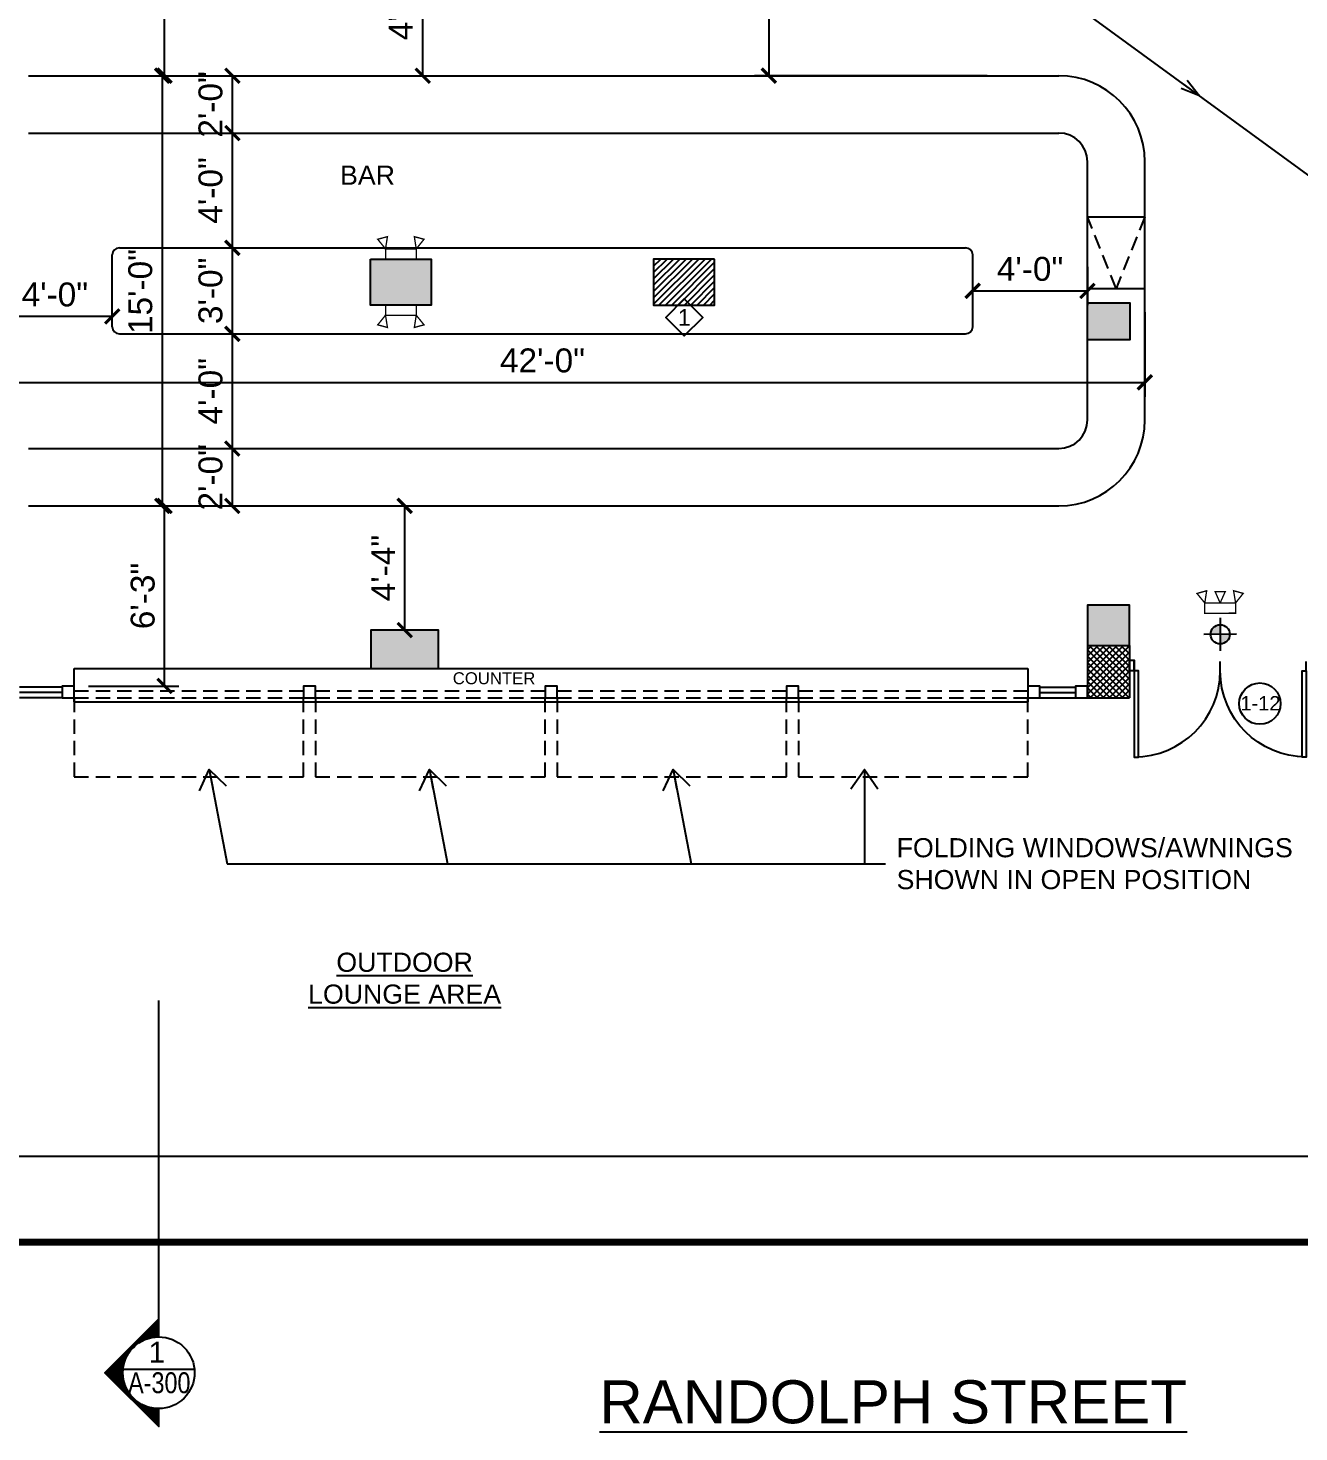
# Model space of a CAD drawing. Header units: inches. Extents: x -5252 to 14398, y -1665 to 9844.
# Drawn here: x -2378 to -1846, y 433 to 1020 of the extents above; entities that cross this region are included whole.
import ezdxf
from ezdxf.enums import TextEntityAlignment as Align

# ---------------------------------------------------------------- set-up
doc = ezdxf.new("R2010")
doc.units = ezdxf.units.IN
doc.header["$LTSCALE"] = 48
doc.header["$MEASUREMENT"] = 0
for name, pattern in [('CENTER', [2, 1.25, -0.25, 0.25, -0.25]), ('HIDDEN2', [0.1875, 0.125, -0.0625]), ('PHANTOM', [2.5, 1.25, -0.25, 0.25, -0.25, 0.25, -0.25])]:
    doc.linetypes.add(name, pattern=pattern)
for name, color, linetype in [('A-Door', 151, 'Continuous'), ('A-Sect-Mcut', 1, 'Continuous'), ('Counter', 1, 'Continuous'), ('Dimensions', 5, 'Continuous'), ('door symbol', 91, 'Continuous'), ('E-5', 5, 'Continuous'), ('EXIT-SIGNS', 1, 'Continuous'), ('Hatch', 9, 'Continuous'), ('PA-EMERGENCY-LIGHTS', 1, 'Continuous'), ('PROPERTY LINE', 2, 'PHANTOM'), ('SPACE-AREA', 3, 'Continuous'), ('TEXT', 1, 'Continuous'), ('Wall-Exist', 6, 'Continuous'), ('Wall-New', 2, 'Continuous'), ('Wall-Type', 231, 'Continuous')]:
    doc.layers.add(name, color=color, linetype=linetype)
doc.layers.add('PA-PATH', color=4, linetype='CENTER', lineweight=35)
doc.styles.add('DIMTEXT', font='arial.ttf')
doc.styles.get("Standard").update_dxf_attribs({"font": 'arial.ttf'})
doc.styles.add('STYLUSBT', font='stylu.ttf')
doc.styles.add('SWA-STND', font='arial.ttf')
doc.linetypes.add('FENCE', pattern='A,0.5,-0.1,["X",Standard,S=0.1,R=0,X=-0.035,Y=-0.05],-0.1', length=0.7)
doc.dimstyles.new('PA-DIM', dxfattribs={"dimtxt": 5, "dimasz": 5, "dimexe": 3, "dimexo": 0, "dimgap": 1, "dimtad": 1, "dimdec": 0, "dimzin": 3, "dimdsep": 46, "dimlunit": 4, "dimtxsty": 'STYLUSBT', "dimblk": 'ARCHTICK', "dimcen": 0.09, "dimclrd": 256, "dimclre": 256, "dimclrt": 1, "dimadec": 0, "dimazin": 0, "dimtfac": 1, "dimtdec": 0, "dimtix": 1, "dimtmove": 1, "dimatfit": 3, "dimldrblk": 'OPEN90', "dimfxl": 1, "dimfrac": 1, "dimtolj": 1, "dimtzin": 0, "dimarcsym": 0})
doc.dimstyles.new('SWA-48', dxfattribs={"dimscale": 0, "dimtxt": 10, "dimasz": 6, "dimexe": 6, "dimexo": 6, "dimgap": 4, "dimtad": 1, "dimdec": 0, "dimzin": 3, "dimdsep": 46, "dimlunit": 4, "dimtxsty": 'SWA-STND', "dimblk": 'ARCHTICK', "dimcen": 6, "dimclrd": 5, "dimclre": 5, "dimclrt": 1, "dimadec": 0, "dimazin": 0, "dimtfac": 1, "dimtdec": 0, "dimtix": 1, "dimtofl": 0, "dimtmove": 2, "dimatfit": 3, "dimfxl": 1, "dimtolj": 1, "dimtzin": 0, "dimlwd": -1, "dimlwe": -1, "dimarcsym": 0})

# ---------------------------------------------------------------- blocks, each defined once
blk = doc.blocks.new('_ArchTick')
at = {"color": 0, "linetype": 'ByBlock', "const_width": 0.219}
blk.add_lwpolyline([(-0.5, -0.5), (0.5, 0.5)], dxfattribs=at)
blk = doc.blocks.new('*D5122')
at = {"layer": 'Defpoints', "color": 0, "transparency": 16777216}
for p in [(-2326.78, 1729.92), (-2320.46, 1729.92), (-2374.65, 999.94)]:
    blk.add_point(p, dxfattribs=at)
at = {"layer": 'Dimensions', "color": 5, "transparency": 16777216}
for p, q in [((-2320.78, 1729.92), (-2314.46, 1729.92)), ((-2320.46, 999.94), (-2320.46, 1729.92)), ((-2368.65, 999.94), (-2314.46, 999.94))]:
    blk.add_line(p, q, dxfattribs=at)
at = {"layer": 'Dimensions', "color": 5, "transparency": 16777216, "xscale": 6, "yscale": 6, "zscale": 6}
for p, rotation in [((-2320.46, 1729.92), 90), ((-2320.46, 999.94), 270)]:
    blk.add_blockref('_ArchTick', p, dxfattribs=dict(at, rotation=rotation))
at = {"layer": 'Dimensions', "color": 1, "transparency": 16777216, "insert": (-2329.57, 1364.93), "char_height": 10, "attachment_point": 5, "rotation": 90}
blk.add_mtext('\\A1;60\'-10"', dxfattribs=at)
blk = doc.blocks.new('*D5168')
at = {"layer": 'Defpoints', "color": 0, "transparency": 16777216}
for p in [(-2091.65, 1589.92), (-2067.65, 999.94), (-1970.36, 999.94)]:
    blk.add_point(p, dxfattribs=at)
at = {"layer": 'Dimensions', "color": 5, "transparency": 16777216}
for p, q in [((-2085.65, 1589.92), (-2061.65, 1589.92)), ((-2067.65, 1589.92), (-2067.65, 999.94)), ((-1976.36, 999.94), (-2073.65, 999.94))]:
    blk.add_line(p, q, dxfattribs=at)
at = {"layer": 'Dimensions', "color": 5, "transparency": 16777216, "xscale": 6, "yscale": 6, "zscale": 6}
for p, rotation in [((-2067.65, 1589.92), 90), ((-2067.65, 999.94), 270)]:
    blk.add_blockref('_ArchTick', p, dxfattribs=dict(at, rotation=rotation))
at = {"layer": 'Dimensions', "color": 1, "transparency": 16777216, "insert": (-2076.75, 1294.93), "char_height": 10, "attachment_point": 5, "rotation": 90}
blk.add_mtext('\\A1;49\'-2"', dxfattribs=at)
blk = doc.blocks.new('*D5145')
at = {"layer": 'Defpoints', "color": 0, "transparency": 16777216}
for p in [(-2320.46, 819.94), (-2320.46, 819.94), (-2358.27, 744.6)]:
    blk.add_point(p, dxfattribs=at)
at = {"layer": 'Dimensions', "color": 5, "transparency": 16777216}
for p, q in [((-2320.46, 744.6), (-2320.46, 819.94)), ((-2352.27, 744.6), (-2314.46, 744.6))]:
    blk.add_line(p, q, dxfattribs=at)
at = {"layer": 'Dimensions', "color": 5, "transparency": 16777216, "xscale": 6, "yscale": 6, "zscale": 6}
for p, rotation in [((-2320.46, 819.94), 90), ((-2320.46, 744.6), 270)]:
    blk.add_blockref('_ArchTick', p, dxfattribs=dict(at, rotation=rotation))
at = {"layer": 'Dimensions', "color": 1, "transparency": 16777216, "insert": (-2329.57, 782.27), "char_height": 10, "attachment_point": 5, "rotation": 90}
blk.add_mtext('\\A1;6\'-3"', dxfattribs=at)
blk = doc.blocks.new('*D5146')
at = {"layer": 'Defpoints', "color": 0, "transparency": 16777216}
for p in [(-2292.11, 843.94), (-2292.11, 843.94), (-2292.11, 819.94)]:
    blk.add_point(p, dxfattribs=at)
at = {"layer": 'Dimensions', "color": 5, "transparency": 16777216}
blk.add_line((-2292.11, 819.94), (-2292.11, 843.94), dxfattribs=at)
at = {"layer": 'Dimensions', "color": 5, "transparency": 16777216, "xscale": 6, "yscale": 6, "zscale": 6}
for p, rotation in [((-2292.11, 843.94), 90), ((-2292.11, 819.94), 270)]:
    blk.add_blockref('_ArchTick', p, dxfattribs=dict(at, rotation=rotation))
at = {"layer": 'Dimensions', "color": 1, "transparency": 16777216, "insert": (-2301.21, 831.94), "char_height": 10, "attachment_point": 5, "rotation": 90, "style": 'SWA-STND'}
blk.add_mtext('\\A1;2\'-0"', dxfattribs=at)
blk = doc.blocks.new('*D5147')
at = {"layer": 'Defpoints', "color": 0, "transparency": 16777216}
for p in [(-2292.11, 891.94), (-2292.11, 891.94), (-2292.11, 843.94)]:
    blk.add_point(p, dxfattribs=at)
at = {"layer": 'Dimensions', "color": 5, "transparency": 16777216}
blk.add_line((-2292.11, 843.94), (-2292.11, 891.94), dxfattribs=at)
at = {"layer": 'Dimensions', "color": 5, "transparency": 16777216, "xscale": 6, "yscale": 6, "zscale": 6}
for p, rotation in [((-2292.11, 891.94), 90), ((-2292.11, 843.94), 270)]:
    blk.add_blockref('_ArchTick', p, dxfattribs=dict(at, rotation=rotation))
at = {"layer": 'Dimensions', "color": 1, "transparency": 16777216, "insert": (-2301.21, 867.94), "char_height": 10, "attachment_point": 5, "rotation": 90, "style": 'SWA-STND'}
blk.add_mtext('\\A1;4\'-0"', dxfattribs=at)
blk = doc.blocks.new('*D5148')
at = {"layer": 'Defpoints', "color": 0, "transparency": 16777216}
for p in [(-2292.11, 927.94), (-2292.11, 927.94), (-2292.11, 891.94)]:
    blk.add_point(p, dxfattribs=at)
at = {"layer": 'Dimensions', "color": 5, "transparency": 16777216}
blk.add_line((-2292.11, 891.94), (-2292.11, 927.94), dxfattribs=at)
at = {"layer": 'Dimensions', "color": 5, "transparency": 16777216, "xscale": 6, "yscale": 6, "zscale": 6}
for p, rotation in [((-2292.11, 927.94), 90), ((-2292.11, 891.94), 270)]:
    blk.add_blockref('_ArchTick', p, dxfattribs=dict(at, rotation=rotation))
at = {"layer": 'Dimensions', "color": 1, "transparency": 16777216, "insert": (-2301.22, 909.94), "char_height": 10, "attachment_point": 5, "rotation": 90, "style": 'SWA-STND'}
blk.add_mtext('\\A1;3\'-0"', dxfattribs=at)
blk = doc.blocks.new('*D5149')
at = {"layer": 'Defpoints', "color": 0, "transparency": 16777216}
for p in [(-2292.11, 975.94), (-2292.11, 975.94), (-2292.11, 927.94)]:
    blk.add_point(p, dxfattribs=at)
at = {"layer": 'Dimensions', "color": 5, "transparency": 16777216}
blk.add_line((-2292.11, 927.94), (-2292.11, 975.94), dxfattribs=at)
at = {"layer": 'Dimensions', "color": 5, "transparency": 16777216, "xscale": 6, "yscale": 6, "zscale": 6}
for p, rotation in [((-2292.11, 975.94), 90), ((-2292.11, 927.94), 270)]:
    blk.add_blockref('_ArchTick', p, dxfattribs=dict(at, rotation=rotation))
at = {"layer": 'Dimensions', "color": 1, "transparency": 16777216, "insert": (-2301.21, 951.94), "char_height": 10, "attachment_point": 5, "rotation": 90, "style": 'SWA-STND'}
blk.add_mtext('\\A1;4\'-0"', dxfattribs=at)
blk = doc.blocks.new('*D5150')
at = {"layer": 'Defpoints', "color": 0, "transparency": 16777216}
for p in [(-2292.11, 999.94), (-2292.11, 999.94), (-2292.11, 975.94)]:
    blk.add_point(p, dxfattribs=at)
at = {"layer": 'Dimensions', "color": 5, "transparency": 16777216}
blk.add_line((-2292.11, 975.94), (-2292.11, 999.94), dxfattribs=at)
at = {"layer": 'Dimensions', "color": 5, "transparency": 16777216, "xscale": 6, "yscale": 6, "zscale": 6}
for p, rotation in [((-2292.11, 999.94), 90), ((-2292.11, 975.94), 270)]:
    blk.add_blockref('_ArchTick', p, dxfattribs=dict(at, rotation=rotation))
at = {"layer": 'Dimensions', "color": 1, "transparency": 16777216, "insert": (-2301.21, 987.94), "char_height": 10, "attachment_point": 5, "rotation": 90, "style": 'SWA-STND'}
blk.add_mtext('\\A1;2\'-0"', dxfattribs=at)
blk = doc.blocks.new('*D5169')
at = {"layer": 'Defpoints', "color": 0, "transparency": 16777216}
for p in [(-2390.36, 915.24), (-2390.36, 899.24), (-2342.36, 899.24)]:
    blk.add_point(p, dxfattribs=at)
at = {"layer": 'Dimensions', "color": 5, "transparency": 16777216}
for p, q in [((-2390.36, 909.24), (-2390.36, 893.24)), ((-2342.36, 899.24), (-2390.36, 899.24))]:
    blk.add_line(p, q, dxfattribs=at)
at = {"layer": 'Dimensions', "color": 5, "transparency": 16777216, "xscale": 6, "yscale": 6, "zscale": 6, "rotation": 180}
blk.add_blockref('_ArchTick', (-2390.36, 899.24), dxfattribs=at)
at = {"layer": 'Dimensions', "color": 5, "transparency": 16777216, "xscale": 6, "yscale": 6, "zscale": 6}
blk.add_blockref('_ArchTick', (-2342.36, 899.24), dxfattribs=at)
at = {"layer": 'Dimensions', "color": 1, "transparency": 16777216, "insert": (-2366.36, 908.35), "char_height": 10, "attachment_point": 5, "style": 'SWA-STND'}
blk.add_mtext('\\A1;4\'-0"', dxfattribs=at)
blk = doc.blocks.new('*D5170')
at = {"layer": 'Defpoints', "color": 0, "transparency": 16777216}
for p in [(-1934.36, 925.94), (-1982.36, 909.94), (-1934.36, 909.94)]:
    blk.add_point(p, dxfattribs=at)
at = {"layer": 'Dimensions', "color": 5, "transparency": 16777216}
for p, q in [((-1934.36, 919.94), (-1934.36, 903.94)), ((-1982.36, 909.94), (-1934.36, 909.94))]:
    blk.add_line(p, q, dxfattribs=at)
at = {"layer": 'Dimensions', "color": 5, "transparency": 16777216, "xscale": 6, "yscale": 6, "zscale": 6, "rotation": 180}
blk.add_blockref('_ArchTick', (-1982.36, 909.94), dxfattribs=at)
at = {"layer": 'Dimensions', "color": 5, "transparency": 16777216, "xscale": 6, "yscale": 6, "zscale": 6}
blk.add_blockref('_ArchTick', (-1934.36, 909.94), dxfattribs=at)
at = {"layer": 'Dimensions', "color": 1, "transparency": 16777216, "insert": (-1958.36, 919.05), "char_height": 10, "attachment_point": 5, "style": 'SWA-STND'}
blk.add_mtext('\\A1;4\'-0"', dxfattribs=at)
blk = doc.blocks.new('*D5151')
at = {"layer": 'Defpoints', "color": 0, "transparency": 16777216}
for p in [(-2375.65, 999.94), (-2378.36, 819.94), (-2321.46, 819.94)]:
    blk.add_point(p, dxfattribs=at)
at = {"layer": 'Dimensions', "color": 5, "transparency": 16777216}
for p, q in [((-2369.65, 999.94), (-2315.46, 999.94)), ((-2321.46, 999.94), (-2321.46, 819.94)), ((-2372.36, 819.94), (-2315.46, 819.94))]:
    blk.add_line(p, q, dxfattribs=at)
at = {"layer": 'Dimensions', "color": 5, "transparency": 16777216, "xscale": 6, "yscale": 6, "zscale": 6}
for p, rotation in [((-2321.46, 999.94), 90), ((-2321.46, 819.94), 270)]:
    blk.add_blockref('_ArchTick', p, dxfattribs=dict(at, rotation=rotation))
at = {"layer": 'Dimensions', "color": 1, "transparency": 16777216, "insert": (-2330.57, 909.65), "char_height": 10, "attachment_point": 5, "rotation": 90, "style": 'SWA-STND'}
blk.add_mtext('\\A1;15\'-0"', dxfattribs=at)
blk = doc.blocks.new('EMERG LIGHT WALL')
at = {"layer": 'PA-EMERGENCY-LIGHTS', "const_width": 1}
blk.add_lwpolyline([(6557.7, -172.8), (6546.3, -172.8), (6546.3, -165.2), (6540.5, -158.1), (6547.7, -156.1), (6546.3, -165.2), (6557.7, -165.2), (6554, -156.8), (6561.5, -156.8), (6557.7, -165.2), (6569.2, -165.2), (6567.7, -156.1), (6574.9, -158.1), (6569.2, -165.2), (6569.2, -172.8)], close=True, dxfattribs=at)
blk = doc.blocks.new('EXIT')
at = {"layer": 'EXIT-SIGNS'}
h = blk.add_hatch(color=251, dxfattribs=at)
h.paths.add_polyline_path([(6557.72, 28.43), (6557.72, 23.02, 0.414214), (6563.12, 28.43)])
h.paths.add_polyline_path([(6552.32, 28.43), (6557.72, 28.43), (6557.72, 33.83, 0.414214)])
for p, q in [((6557.72, 37.72), (6557.72, 19.17)), ((6567, 28.44), (6548.45, 28.44))]:
    blk.add_line(p, q, dxfattribs=at)
blk.add_circle((6557.72, 28.44), 5.4, dxfattribs=at)
blk = doc.blocks.new('*U17')
for p, q in [((0, 0), (0, 4)), ((36, 0), (36, 4))]:
    blk.add_line(p, q)
blk.add_lwpolyline([(0, 0), (0, -36), (1.75, -36), (1.75, 0)], close=True)
blk.add_arc((0, 0), 36, 270, 0)
blk = doc.blocks.new('*D5117')
at = {"layer": 'Defpoints', "color": 0, "transparency": 16777216}
for p in [(-1910.36, 906.94), (-2414.36, 895.24), (-1910.36, 871.65)]:
    blk.add_point(p, dxfattribs=at)
at = {"layer": 'E-5', "color": 5, "transparency": 16777216}
for p, q in [((-1910.36, 900.94), (-1910.36, 865.65)), ((-2414.36, 889.24), (-2414.36, 865.65)), ((-2414.36, 871.65), (-1910.36, 871.65))]:
    blk.add_line(p, q, dxfattribs=at)
at = {"layer": 'E-5', "color": 5, "transparency": 16777216, "xscale": 6, "yscale": 6, "zscale": 6, "rotation": 180}
blk.add_blockref('_ArchTick', (-2414.36, 871.65), dxfattribs=at)
at = {"layer": 'E-5', "color": 5, "transparency": 16777216, "xscale": 6, "yscale": 6, "zscale": 6}
blk.add_blockref('_ArchTick', (-1910.36, 871.65), dxfattribs=at)
at = {"layer": 'E-5', "color": 1, "transparency": 16777216, "insert": (-2162.36, 880.76), "char_height": 10, "attachment_point": 5, "style": 'SWA-STND'}
blk.add_mtext('\\A1;42\'-0"', dxfattribs=at)
blk = doc.blocks.new('*D5159')
at = {"layer": 'Defpoints', "color": 0, "transparency": 16777216}
for p in [(-2212.49, 1057.42), (-2212.49, 999.94), (-2212.49, 999.94)]:
    blk.add_point(p, dxfattribs=at)
at = {"layer": 'Dimensions', "color": 5, "transparency": 16777216}
blk.add_line((-2212.49, 1057.42), (-2212.49, 999.94), dxfattribs=at)
at = {"layer": 'Dimensions', "color": 5, "transparency": 16777216, "xscale": 6, "yscale": 6, "zscale": 6}
for p, rotation in [((-2212.49, 1057.42), 90), ((-2212.49, 999.94), 270)]:
    blk.add_blockref('_ArchTick', p, dxfattribs=dict(at, rotation=rotation))
at = {"layer": 'Dimensions', "color": 1, "transparency": 16777216, "insert": (-2221.6, 1028.68), "char_height": 10, "attachment_point": 5, "rotation": 90}
blk.add_mtext('\\A1;4\'-9"', dxfattribs=at)
blk = doc.blocks.new('*D5160')
at = {"layer": 'Defpoints', "color": 0, "transparency": 16777216}
for p in [(-2219.99, 819.94), (-2219.99, 819.94), (-2219.99, 767.97)]:
    blk.add_point(p, dxfattribs=at)
at = {"layer": 'E-5', "color": 5, "transparency": 16777216}
blk.add_line((-2219.99, 767.97), (-2219.99, 819.94), dxfattribs=at)
at = {"layer": 'E-5', "color": 5, "transparency": 16777216, "xscale": 6, "yscale": 6, "zscale": 6}
for p, rotation in [((-2219.99, 819.94), 90), ((-2219.99, 767.97), 270)]:
    blk.add_blockref('_ArchTick', p, dxfattribs=dict(at, rotation=rotation))
at = {"layer": 'E-5', "color": 1, "transparency": 16777216, "insert": (-2228.99, 793.96), "char_height": 10, "attachment_point": 5, "rotation": 90, "style": 'SWA-STND'}
blk.add_mtext('\\A1;4\'-4"', dxfattribs=at)
blk = doc.blocks.new('_Open30')
at = {"color": 0, "linetype": 'ByBlock', "lineweight": -2}
for p, q in [((-1, 0.268), (0, 0)), ((0, 0), (-1, -0.268)), ((0, 0), (-1, 0))]:
    blk.add_line(p, q, dxfattribs=at)
blk = doc.blocks.new('wt')
at = {"layer": 'Wall-Type', "linetype": 'Continuous'}
blk.add_lwpolyline([(7.37, 0), (0, 7.37), (-7.37, 0), (0, -7.36)], close=True, dxfattribs=at)
at = {"layer": 'Wall-Type'}
blk.add_attdef('1', text='', height=5, dxfattribs=at).set_placement((0, 0), align=Align.MIDDLE)

msp = doc.modelspace()

# ---------------------------------------------------------------- hatches: boundary and pattern name
at = {"layer": 'A-Sect-Mcut'}
h = msp.add_hatch(dxfattribs=at)
h.set_pattern_fill('ANSI31', color=256, scale=1.25, angle=90, style=0)
h.set_pattern_definition([(135, (-2153.91014, 372.24913), (-0.11048543, -0.11048543), [])])
h.paths.add_polyline_path([(-2345.42, 457.3), (-2322.92, 434.8), (-2322.92, 442.3, -0.414214), (-2337.92, 457.3, -0.414214), (-2322.92, 472.3), (-2322.92, 479.8)])
at = {"layer": 'Dimensions'}
h = msp.add_hatch(dxfattribs=at)
h.set_pattern_fill('ANSI31', color=253, scale=15)
h.paths.add_polyline_path([(-2090.38, 923.24), (-2115.86, 923.24), (-2115.86, 903.97), (-2090.38, 903.97)])
h.paths.add_polyline_path([(-2390.36, 904.92), (-2408.1, 904.92), (-2408.1, 889.42), (-2390.36, 889.42)])
h = msp.add_hatch(dxfattribs=at)
h.set_pattern_fill('ANSI37', color=253, scale=15)
h.paths.add_polyline_path([(-1916.8, 750.6), (-1916.8, 755.4), (-1916.8, 761.6), (-1934.36, 761.6), (-1934.36, 739.6), (-1916.8, 739.6)])
at = {"layer": 'Hatch'}
h = msp.add_hatch(color=253, dxfattribs=at)
h.dxf.hatch_style = 1
h.paths.add_polyline_path([(-2958.65, 1240.92), (-2971.65, 1240.92), (-2971.65, 1148.42), (-2958.65, 1148.42)])
h.paths.add_polyline_path([(-2491.17, 887.97), (-2483.15, 887.97), (-2483.15, 890.97), (-2499.65, 890.97), (-2499.65, 783.47), (-2491.17, 783.47)])
h.paths.add_polyline_path([(-1731.28, 1707.92), (-2195.78, 1707.92), (-2195.78, 1741.92), (-2269.3, 1741.92), (-2269.3, 1729.92), (-2207.78, 1729.92), (-2207.78, 1695.92), (-2128.78, 1695.92), (-2128.78, 1681.92), (-2115.65, 1681.92), (-2113.28, 1681.92), (-2113.28, 1695.92), (-1833.28, 1695.92), (-1833.28, 1682.92), (-1817.78, 1682.92), (-1817.78, 1695.92), (-1731.28, 1695.92)])
h.paths.add_polyline_path([(-2195.78, 1957.35), (-2207.78, 1957.35), (-2207.78, 1741.92), (-2195.78, 1741.92)])
h.paths.add_polyline_path([(-2207.78, 1749.17), (-2222.28, 1749.17), (-2222.28, 1741.92), (-2207.78, 1741.92)])
h.paths.add_polyline_path([(-2269.3, 1741.92), (-2326.78, 1741.92), (-2326.78, 1729.92), (-2269.3, 1729.92)])
h.paths.add_polyline_path([(-1537.19, 1707.92), (-1604.78, 1707.92), (-1604.78, 1695.92), (-1561.69, 1695.92), (-1561.69, 1681.92), (-1547.19, 1681.92), (-1547.19, 1628.35), (-1546.28, 1628.35), (-1546.28, 1621.92), (-1546.28, 1615.49), (-1547.19, 1615.49), (-1547.19, 1403.92), (-1560.28, 1403.92), (-1560.28, 1388.42), (-1547.19, 1388.42), (-1547.19, 1331.42), (-1537.19, 1331.42)])
h.paths.add_polyline_path([(-1537.19, 1235.42), (-1547.19, 1235.42), (-1547.19, 1072.42), (-1559.28, 1072.42), (-1559.28, 1056.92), (-1547.19, 1056.92), (-1547.19, 776.92), (-1563.21, 776.92), (-1563.21, 763.92), (-1625.21, 763.92), (-1625.21, 776.92), (-1640.71, 776.92), (-1640.71, 750.9), (-1537.19, 750.9)])
h.paths.add_polyline_path([(-1916.8, 778.42), (-1934.36, 778.42), (-1934.36, 761.6), (-1916.8, 761.6)])
h.paths.add_polyline_path([(-2205.86, 767.97), (-2234.13, 767.97), (-2234.13, 751.97), (-2205.86, 751.97)])
h.paths.add_polyline_path([(-2208.86, 923.24), (-2234.34, 923.24), (-2234.34, 903.97), (-2208.86, 903.97)])
h.paths.add_polyline_path([(-2200.9, 1072.92), (-2224.08, 1072.92), (-2224.08, 1057.42), (-2200.9, 1057.42)])
h.paths.add_polyline_path([(-1916.62, 904.92), (-1934.36, 904.92), (-1934.36, 889.42), (-1916.62, 889.42)])
h.paths.add_polyline_path([(-1873.65, 1073.67), (-1889.15, 1073.67), (-1889.15, 1058.17), (-1873.65, 1058.17)])
h.paths.add_polyline_path([(-1873.65, 1404.17), (-1889.15, 1404.17), (-1889.15, 1388.67), (-1873.65, 1388.67)])
h.paths.add_polyline_path([(-2216.15, 1400.42), (-2224.15, 1400.42), (-2224.15, 1392.42), (-2220.15, 1392.42), (-2216.15, 1392.42)])
h.paths.add_polyline_path([(-2582.15, 1403.42), (-2597.65, 1403.42), (-2597.65, 1387.92), (-2582.15, 1387.92)])
h.paths.add_polyline_path([(-2582.15, 1072.92), (-2597.65, 1072.92), (-2597.65, 1057.42), (-2582.15, 1057.42)])
h.paths.add_polyline_path([(-2483.15, 908.97), (-2501.15, 908.97), (-2501.15, 890.97), (-2483.15, 890.97)])
h.paths.add_polyline_path([(-2479.17, 783.47), (-2499.65, 783.47), (-2499.65, 764.42), (-2479.17, 764.42)])
h.paths.add_polyline_path([(-2479.17, 764.42), (-2499.65, 764.42), (-2632.15, 764.42), (-2632.15, 752.42), (-2499.65, 752.42), (-2499.65, 739.6), (-2479.17, 739.6)])
h.paths.add_polyline_path([(-2672.15, 764.42), (-2683.15, 764.42), (-2698.65, 764.42), (-2711.65, 764.42), (-2711.65, 752.42), (-2672.15, 752.42)])
h.paths.add_polyline_path([(-2683.15, 777.42), (-2698.65, 777.42), (-2698.65, 764.42), (-2683.15, 764.42)])
h.paths.add_polyline_path([(-2944.65, 1072.42), (-2958.65, 1072.42), (-2971.65, 1072.42), (-2971.65, 1056.92), (-2944.65, 1056.92)])
h.paths.add_polyline_path([(-2944.65, 1403.42), (-2971.65, 1403.42), (-2971.65, 1336.92), (-2958.65, 1336.92), (-2958.65, 1387.92), (-2944.65, 1387.92)])
h.paths.add_polyline_path([(-2962.15, 565.92), (-2974.15, 565.92), (-2974.15, 536.42), (-2989.15, 536.42), (-2989.15, 523.92), (-3000.15, 523.92), (-3000.15, 511.92), (-2962.15, 511.92)])
h.paths.add_polyline_path([(-2962.15, 752.42), (-2944.65, 752.42), (-2944.65, 776.42), (-2958.65, 776.42), (-2958.65, 803.59), (-2974.15, 803.59), (-2974.15, 621.92), (-2962.15, 621.92)])
h.paths.add_polyline_path([(-3173.15, 523.92), (-3206.15, 523.92), (-3206.15, 511.92), (-3173.15, 511.92)])

# ---------------------------------------------------------------- linework, layer by layer
at = {"layer": 'A-Door'}
for p, q in [((-2363.27, 744.1), (-2381.17, 744.1)), ((-2363.27, 741.85), (-2381.17, 741.85)), ((-1954.27, 744.1), (-1939.36, 744.1)), ((-1954.27, 741.85), (-1939.36, 741.85)), ((-2363.27, 739.6), (-2381.17, 739.6)), ((-1954.27, 739.6), (-1939.36, 739.6))]:
    msp.add_line(p, q, dxfattribs=at)
at = {"layer": 'A-Door', "linetype": 'HIDDEN2'}
for p, q in [((-2358.27, 742.6), (-2262.27, 742.6)), ((-2257.27, 742.6), (-2161.27, 742.6)), ((-2156.27, 742.6), (-2060.27, 742.6)), ((-2055.27, 742.6), (-1959.27, 742.6)), ((-2358.27, 739.6), (-2262.27, 739.6)), ((-2257.27, 739.6), (-2161.27, 739.6)), ((-2156.27, 739.6), (-2060.27, 739.6)), ((-2055.27, 739.6), (-1959.27, 739.6))]:
    msp.add_line(p, q, dxfattribs=at)
at = {"layer": 'A-Door'}
for points in [[(-1914.8, 750.9), (-1916.8, 750.9), (-1916.8, 755.4), (-1914.8, 755.4)], [(-2363.27, 739.6), (-2358.27, 739.6), (-2358.27, 744.6), (-2363.27, 744.6)], [(-2262.27, 739.6), (-2257.27, 739.6), (-2257.27, 744.6), (-2262.27, 744.6)], [(-2161.27, 739.6), (-2156.27, 739.6), (-2156.27, 744.6), (-2161.27, 744.6)], [(-2060.27, 739.6), (-2055.27, 739.6), (-2055.27, 744.6), (-2060.27, 744.6)], [(-1959.27, 739.6), (-1954.27, 739.6), (-1954.27, 744.6), (-1959.27, 744.6)], [(-1939.36, 739.6), (-1934.36, 739.6), (-1934.36, 744.6), (-1939.36, 744.6)]]:
    msp.add_lwpolyline(points, close=True, dxfattribs=at)
at = {"layer": 'A-Door', "linetype": 'HIDDEN2'}
for points in [[(-2358.27, 739.6), (-2358.27, 706.6), (-2262.27, 706.6), (-2262.27, 739.6)], [(-2257.27, 739.6), (-2257.27, 706.6), (-2161.27, 706.6), (-2161.27, 739.6)], [(-2156.27, 739.6), (-2156.27, 706.6), (-2060.27, 706.6), (-2060.27, 739.6)], [(-2055.27, 739.6), (-2055.27, 706.6), (-1959.27, 706.6), (-1959.27, 739.6)]]:
    msp.add_lwpolyline(points, dxfattribs=at)
at = {"layer": 'A-Sect-Mcut'}
for p, q in [((-2322.92, 479.8), (-2322.92, 613)), ((-2337.92, 458.78), (-2307.92, 458.78))]:
    msp.add_line(p, q, dxfattribs=at)
msp.add_lwpolyline([(-2322.92, 472.3), (-2322.92, 479.8), (-2345.42, 457.3), (-2322.92, 434.8), (-2322.92, 442.3, -0.414214), (-2337.92, 457.3, -0.414214), (-2322.92, 472.3, -0.414214), (-2307.92, 457.3, -0.414214), (-2322.92, 442.3)], format="xyb", dxfattribs=at)
at = {"layer": 'Counter'}
for p, q in [((-2377.36, 999.94), (-1946.36, 999.94)), ((-2377.36, 975.94), (-1946.36, 975.94)), ((-1934.36, 940.94), (-1934.36, 963.94)), ((-1910.36, 940.94), (-1910.36, 963.94)), ((-1934.36, 940.94), (-1910.36, 940.94)), ((-2342.36, 894.94), (-2342.36, 924.94)), ((-2339.36, 927.94), (-1985.36, 927.94)), ((-1982.36, 894.94), (-1982.36, 924.94)), ((-1934.36, 910.94), (-1910.36, 910.94)), ((-1934.36, 855.94), (-1934.36, 910.94)), ((-2339.36, 891.94), (-1985.36, 891.94)), ((-2377.36, 843.94), (-1946.36, 843.94)), ((-2377.36, 819.94), (-1946.36, 819.94)), ((-2358.27, 737.97), (-2358.27, 751.97)), ((-2358.27, 751.97), (-1959.27, 751.97)), ((-1959.27, 751.97), (-1959.27, 737.97)), ((-2358.27, 737.97), (-1959.27, 737.97))]:
    msp.add_line(p, q, dxfattribs=at)
for points in [[(-1934.36, 910.94), (-1934.36, 940.94)], [(-1910.36, 910.92), (-1910.36, 940.92)]]:
    msp.add_lwpolyline(points, dxfattribs=at)
for centre, radius, start, end in [((-1946.36, 963.94), 36, 0, 90), ((-1946.36, 963.94), 12, 0, 90), ((-2339.36, 924.94), 3, 90, 180), ((-1985.36, 924.94), 3, 0, 90), ((-2339.36, 894.94), 3, 180, 270), ((-1985.36, 894.94), 3, 270, 0), ((-1946.36, 855.94), 12, 270, 0), ((-1946.36, 855.94), 36, 270, 0)]:
    msp.add_arc(centre, radius, start, end, dxfattribs=at)
at = {"layer": 'door symbol'}
msp.add_circle((-1862.2, 737.23), 8.65, dxfattribs=at)
at = {"layer": 'PA-EMERGENCY-LIGHTS', "const_width": 0.562}
for points in [[(-2221.6, 927.48), (-2215.17, 927.48), (-2215.97, 932.6), (-2211.91, 931.51), (-2215.17, 927.48), (-2215.17, 923.24), (-2221.6, 923.24), (-2228.03, 923.24), (-2228.03, 927.48), (-2231.28, 931.51), (-2227.22, 932.6), (-2228.03, 927.48)], [(-2221.6, 899.73), (-2228.03, 899.73), (-2227.22, 894.61), (-2231.28, 895.7), (-2228.03, 899.73), (-2228.03, 903.97), (-2221.6, 903.97), (-2215.17, 903.97), (-2215.17, 899.73), (-2211.91, 895.7), (-2215.97, 894.61), (-2215.17, 899.73)]]:
    msp.add_lwpolyline(points, close=True, dxfattribs=at)
at = {"layer": 'PA-PATH', "color": 8, "lineweight": -3, "ltscale": 48}
msp.add_lwpolyline([(-1820.37, 755.4), (-1820.37, 942.58), (-2045.28, 1106.78), (-2045.28, 1472.73), (-1937.97, 1549.16)], dxfattribs=at)
at = {"layer": 'PROPERTY LINE', "color": 7, "ltscale": 2, "const_width": 3}
msp.add_lwpolyline([(-3319.13, 511.92), (-1537.19, 511.92), (-1537.19, 1711.92), (-2195.78, 1711.92), (-2195.78, 1957.35)], dxfattribs=at)
at = {"layer": 'Wall-Exist'}
for points in [[(-2234.34, 923.24), (-2208.86, 923.24), (-2208.86, 903.97), (-2234.34, 903.97)], [(-1934.36, 904.92), (-1916.62, 904.92), (-1916.62, 889.42), (-1934.36, 889.42)], [(-1934.36, 761.6), (-1916.8, 761.6), (-1916.8, 778.42), (-1934.36, 778.42)], [(-2234.13, 751.97), (-2205.86, 751.97), (-2205.86, 767.97), (-2234.13, 767.97)]]:
    msp.add_lwpolyline(points, close=True, dxfattribs=at)
at = {"layer": 'Wall-New', "color": 1}
msp.add_line((-1910.36, 876.94), (-1910.36, 910.94), dxfattribs=at)
at = {"layer": 'Wall-New'}
for p, q in [((-1934.36, 761.6), (-1934.36, 739.6)), ((-1916.8, 761.6), (-1916.8, 739.6)), ((-1934.36, 739.6), (-1916.8, 739.6))]:
    msp.add_line(p, q, dxfattribs=at)
at = {"layer": 'Wall-New', "color": 1, "linetype": 'FENCE'}
msp.add_line((-2709.65, 547.92), (-1767.63, 547.92), dxfattribs=at)
at = {"layer": 'Wall-New', "color": 252, "linetype": 'HIDDEN2'}
msp.add_lwpolyline([(-1910.36, 940.94), (-1922.36, 910.94), (-1934.36, 940.94)], dxfattribs=at)
at = {"layer": 'Wall-New'}
msp.add_lwpolyline([(-2090.38, 923.24), (-2115.86, 923.24), (-2115.86, 903.97), (-2090.38, 903.97)], close=True, dxfattribs=at)
at = {"layer": 'Wall-New', "color": 1}
msp.add_lwpolyline([(-1910.36, 855.94), (-1910.36, 910.94)], dxfattribs=at)

# ---------------------------------------------------------------- block references
at = {"rotation": 0.08044708294494042}
for name, p, xscale, yscale, zscale in [('EMERG LIGHT WALL', (-5567.68, 867.09), 0.5625, 0.5625, 0.5625), ('EXIT', (-6735.07, 738.34), 0.740545077839796, 0.740545077839796, 0.740545077839796)]:
    msp.add_blockref(name, p, dxfattribs=dict(at, xscale=xscale, yscale=yscale, zscale=zscale))
at = {"layer": 'A-Door'}
msp.add_blockref('*U17', (-1914.8, 750.9), dxfattribs=at)
at = {"layer": 'A-Door', "xscale": -1, "rotation": 359.9999999999908}
msp.add_blockref('*U17', (-1842.8, 750.9), dxfattribs=at)
at = {"layer": 'PA-PATH', "color": 8, "lineweight": -3, "xscale": 8.000000000000627, "yscale": 8.000000000000627, "zscale": 8.000000000000627, "rotation": 323.7175694502482}
msp.add_blockref('_Open30', (-1887.43, 991.54), dxfattribs=at)
at = {"layer": 'Wall-Type'}
ref = msp.add_blockref('wt', (-2103.02, 898.79), dxfattribs=dict(at, xscale=1.04847379605166, yscale=1.04847379605166, zscale=1.04847379605166, rotation=90))
ref.add_attrib('1', '1', dxfattribs={"height": 7}).set_placement((-2103.02, 898.79), align=Align.MIDDLE)

# ---------------------------------------------------------------- texts
at = {"layer": 'A-Sect-Mcut', "char_height": 8.75, "width": 11.25, "attachment_point": 5}
for s, insert in [('1', (-2323.71, 465.89)), ('{\\W0.8;A-300}', (-2322.67, 453.05))]:
    msp.add_mtext(s, dxfattribs=dict(at, insert=insert))
at = {"layer": 'door symbol'}
msp.add_attdef('1-12', text='', height=6, dxfattribs=at).set_placement((-1861.99, 737.38), align=Align.MIDDLE_CENTER)
at = {"layer": 'SPACE-AREA', "insert": (-2015.62, 454.13), "char_height": 18, "width": 476.6167, "attachment_point": 2}
msp.add_mtext('{\\LRANDOLPH STREET}', dxfattribs=at)
at = {"layer": 'TEXT', "char_height": 8, "attachment_point": 5, "rotation": 359.99977, "style": 'DIMTEXT'}
for s, width, insert in [('BAR', 77.4841, (-2235.55, 958.33)), ('{\\LOUTDOOR LOUNGE AREA}', 95.8813, (-2220.04, 622.31))]:
    msp.add_mtext_dynamic_manual_height_columns(s, width=width, gutter_width=1, heights=[0], dxfattribs=dict(at, insert=insert))
at = {"layer": 'TEXT', "insert": (-2014.2, 680.95), "char_height": 8, "width": 178.0201, "attachment_point": 1}
msp.add_mtext('\\A1;FOLDING WINDOWS/AWNINGS SHOWN IN OPEN POSITION', dxfattribs=at)
at = {"layer": 'Wall-New', "color": 1, "insert": (-2182.62, 750.35), "char_height": 5, "width": 118.4233, "attachment_point": 2}
msp.add_mtext('COUNTER', dxfattribs=at)

# ---------------------------------------------------------------- dimensions: what is measured, and where the dimension line sits
at = {"layer": 'Dimensions'}
for base, p1, p2, override, picture, middle in [((-2320.46, 1729.92), (-2374.65, 999.94), (-2326.78, 1729.92), {"dimscale": 1, "dimtxsty": 'Standard'}, '*D5122', (-2329.57, 1364.93)), ((-2067.65, 999.94), (-2091.65, 1589.92), (-1970.36, 999.94), {"dimscale": 1, "dimtxsty": 'Standard'}, '*D5168', (-2076.75, 1294.93)), ((-2212.49, 999.94), (-2212.49, 1057.42), (-2212.49, 999.94), {"dimscale": 1, "dimtxsty": 'Standard'}, '*D5159', (-2221.6, 1028.68)), ((-2292.11, 975.94), (-2292.11, 927.94), (-2292.11, 975.94), {"dimscale": 1}, '*D5149', (-2301.21, 951.94)), ((-2292.11, 927.94), (-2292.11, 891.94), (-2292.11, 927.94), {"dimscale": 1}, '*D5148', (-2301.22, 909.94)), ((-2292.11, 891.94), (-2292.11, 843.94), (-2292.11, 891.94), {"dimscale": 1}, '*D5147', (-2301.21, 867.94)), ((-2320.46, 819.94), (-2358.27, 744.6), (-2320.46, 819.94), {"dimscale": 1, "dimtxsty": 'Standard'}, '*D5145', (-2329.57, 782.27))]:
    dim = msp.add_linear_dim(base=base, p1=p1, p2=p2, angle=90, dimstyle='SWA-48', override=override, dxfattribs=at)
    dim.commit()
    dim.dimension.update_dxf_attribs({"geometry": picture, "text_midpoint": middle})
for base, p1, p2, picture, middle in [((-2321.46, 819.94), (-2375.65, 999.94), (-2378.36, 819.94), '*D5151', (-2330.57, 909.65)), ((-2292.11, 999.94), (-2292.11, 975.94), (-2292.11, 999.94), '*D5150', (-2301.21, 987.94)), ((-2292.11, 843.94), (-2292.11, 819.94), (-2292.11, 843.94), '*D5146', (-2301.21, 831.94))]:
    dim = msp.add_linear_dim(base=base, p1=p1, p2=p2, angle=90, dimstyle='SWA-48', override={"dimscale": 1}, dxfattribs=at)
    dim.commit()
    dim.dimension.update_dxf_attribs({"geometry": picture, "text_midpoint": middle, "dimtype": 160})
for base, p1, p2, picture, middle in [((-1934.36, 909.94), (-1982.36, 909.94), (-1934.36, 925.94), '*D5170', (-1958.36, 919.05)), ((-2390.36, 899.24), (-2342.36, 899.24), (-2390.36, 915.24), '*D5169', (-2366.36, 908.35))]:
    dim = msp.add_linear_dim(base=base, p1=p1, p2=p2, dimstyle='SWA-48', override={"dimscale": 1}, dxfattribs=at)
    dim.commit()
    dim.dimension.update_dxf_attribs({"geometry": picture, "text_midpoint": middle})
at = {"layer": 'E-5'}
dim = msp.add_linear_dim(base=(-1910.36, 871.65), p1=(-2414.36, 895.24), p2=(-1910.36, 906.94), dimstyle='SWA-48', override={"dimscale": 1}, dxfattribs=at)
dim.commit()
dim.dimension.update_dxf_attribs({"geometry": '*D5117', "text_midpoint": (-2162.36, 880.76)})
dim = msp.add_linear_dim(base=(-2219.99, 819.94), p1=(-2219.99, 767.97), p2=(-2219.99, 819.94), angle=90, dimstyle='SWA-48', override={"dimscale": 1}, dxfattribs=at)
dim.commit()
dim.dimension.update_dxf_attribs({"geometry": '*D5160', "text_midpoint": (-2228.99, 793.96)})

# ---------------------------------------------------------------- leaders
at = {"layer": 'TEXT'}
for points in [[(-2301.82, 709.65), (-2294.27, 670.17), (-2023.26, 670.17)], [(-2209.69, 709.65), (-2202.14, 670.17), (-2193.36, 670.17)], [(-2107.75, 709.65), (-2100.21, 670.17), (-2055.27, 670.17)], [(-2027.65, 709.65), (-2027.65, 670.17), (-2018.87, 670.17)]]:
    msp.add_leader(points, dimstyle='PA-DIM', override={"dimasz": 8}, dxfattribs=at)

doc.saveas('drawing.dxf')
